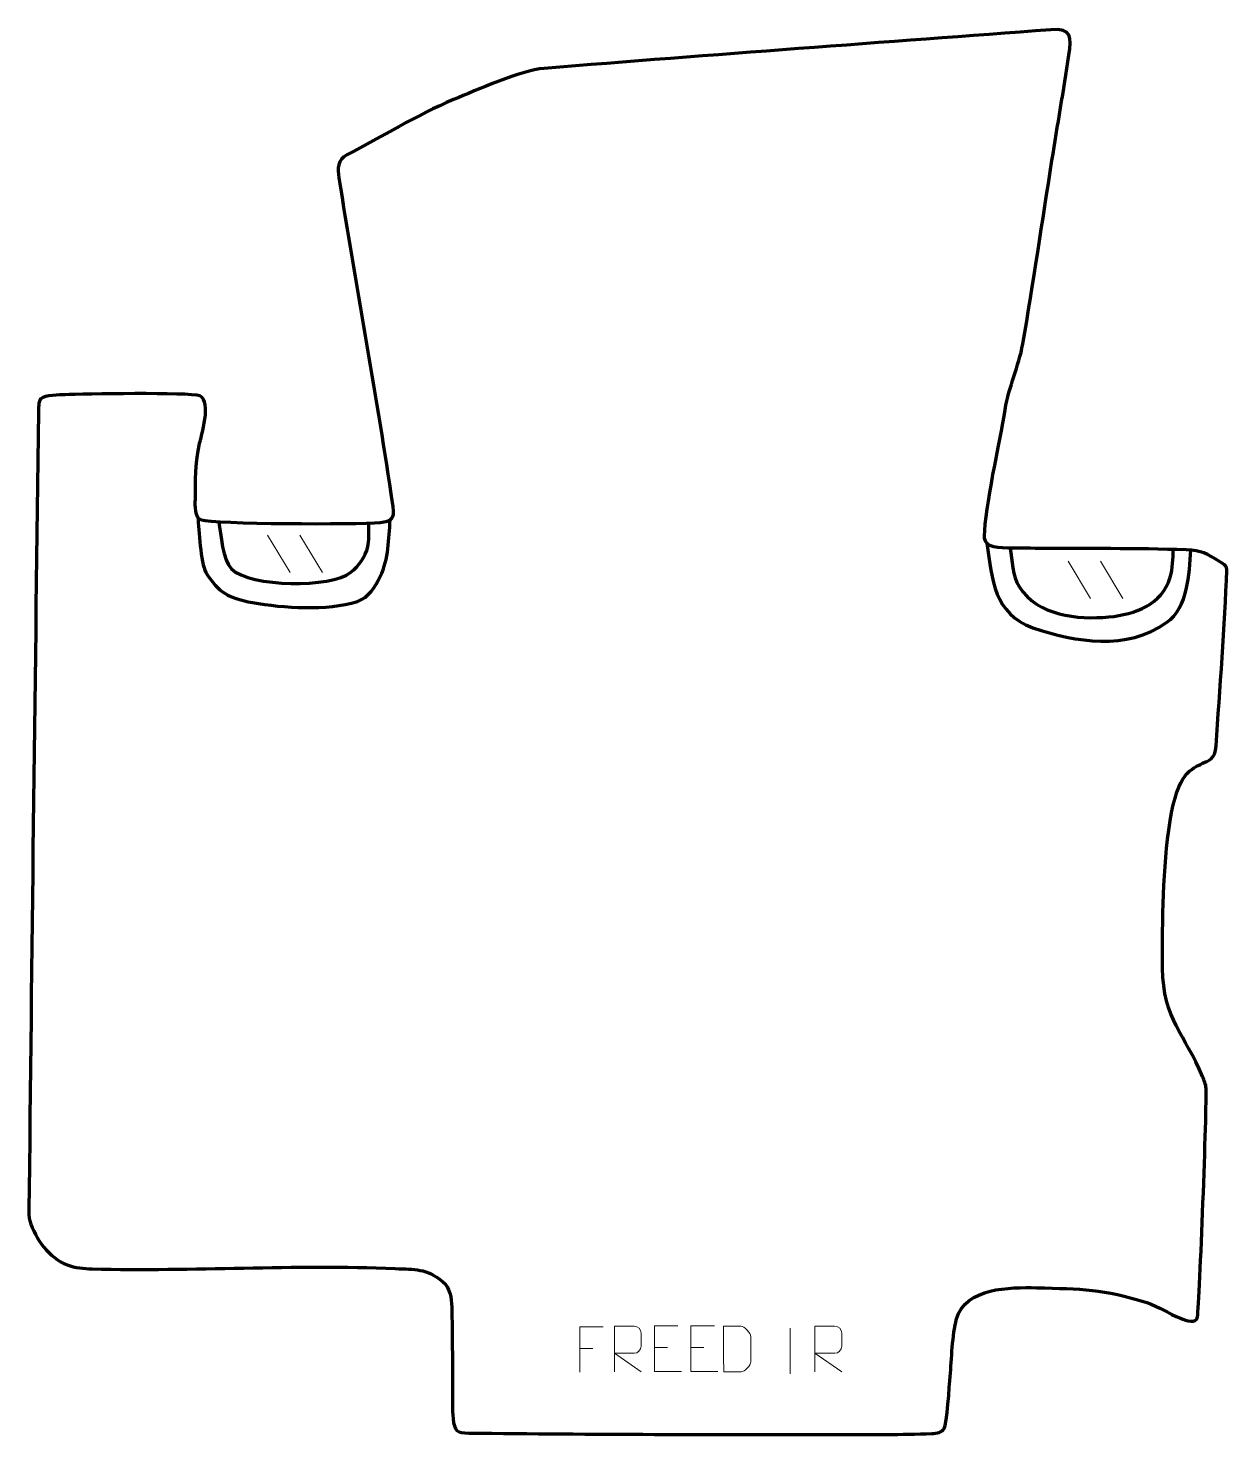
# Model space of a CAD drawing. Header units: millimetres. Extents: x -377 to 280, y -390 to 381.
import ezdxf

# ---------------------------------------------------------------- set-up
doc = ezdxf.new("R2010")
doc.units = ezdxf.units.MM
doc.header["$MEASUREMENT"] = 0
doc.layers.add('layer 2', color=7, linetype='Continuous')
doc.layers.add('layer 3', color=7, linetype='Continuous')

msp = doc.modelspace()

# ---------------------------------------------------------------- linework, layer by layer
at = {"layer": 'layer 2', "color": 142, "lineweight": 158}
for points, knots in [([(-284.3868, 113.0753), (-283.7405, 106.0725), (-283.0796, 88.1331), (-279.94, 82.7522), (-279.94, 82.7522), (-273.4568, 71.6407), (-266.8875, 68.5979), (-254.4722, 66.1822), (-254.4722, 66.1822), (-237.1383, 63.2775), (-213.826, 61.482), (-196.9298, 66.8741), (-196.9298, 66.8741), (-190.6599, 68.875), (-187.1339, 74.8389), (-184.4217, 80.4695), (-184.4217, 80.4695), (-179.6839, 90.3052), (-179.7873, 100.9203), (-178.9135, 111.5487)], [0, 0, 0, 0, 0.16666667, 0.16666667, 0.16666667, 0.16666667, 0.33333333, 0.33333333, 0.33333333, 0.33333333, 0.5, 0.5, 0.5, 0.5, 0.66666667, 0.66666667, 0.66666667, 0.66666667, 1, 1, 1, 1]), ([(-272.8459, 110.3204), (-271.8149, 103.7604), (-270.7161, 89.2142), (-266.0193, 84.673), (-266.0193, 84.673), (-255.633, 74.6308), (-211.2275, 74.0057), (-200.4283, 82.8266), (-200.4283, 82.8266), (-196.0038, 86.4406), (-192.5954, 91.2218), (-191.1535, 96.7823), (-191.1535, 96.7823), (-190.5186, 100.212), (-190.6861, 104.893), (-190.6219, 108.4444), (-190.6219, 108.4444), (-190.6219, 108.4444), (-190.5958, 109.6014), (-190.5958, 109.6014)], [0, 0, 0, 0, 0.16666667, 0.16666667, 0.16666667, 0.16666667, 0.33333333, 0.33333333, 0.33333333, 0.33333333, 0.5, 0.5, 0.5, 0.5, 0.66666667, 0.66666667, 0.66666667, 0.66666667, 1, 1, 1, 1]), ([(148.2386, 98.6898), (151.0596, 78.2146), (152.1742, 60.313), (173.4154, 52.3934), (173.4154, 52.3934), (197.3382, 44.4611), (224.647, 39.6343), (246.7501, 55.2114), (246.7501, 55.2114), (258.6851, 63.6226), (259.1147, 81.8863), (260.1419, 94.9192)], [0, 0, 0, 0, 0.25, 0.25, 0.25, 0.25, 0.5, 0.5, 0.5, 0.5, 1, 1, 1, 1]), ([(161.0499, 96.0495), (161.9573, 89.416), (162.319, 80.6837), (165.9233, 74.9823), (165.9233, 74.9823), (176.0758, 58.9232), (197.756, 56.7808), (215.1358, 58.3258), (215.1358, 58.3258), (229.5723, 59.7934), (244.1489, 64.8692), (248.7343, 80.0893), (248.7343, 80.0893), (250.1017, 85.0229), (250.2906, 90.2135), (250.4049, 95.3025)], [0, 0, 0, 0, 0.2, 0.2, 0.2, 0.2, 0.4, 0.4, 0.4, 0.4, 0.6, 0.6, 0.6, 0.6, 1, 1, 1, 1])]:
    msp.add_open_spline(points, degree=3, knots=knots, dxfattribs=at)
at = {"layer": 'layer 3', "color": 242, "lineweight": 158}
msp.add_open_spline([(-371.8185, 170.7609), (-371.7576, 172.5038), (-371.878, 176.5835), (-370.5589, 177.9105), (-370.5589, 177.9105), (-368.4094, 180.0731), (-360.0982, 180.0109), (-357.2292, 180.1477), (-357.2292, 180.1477), (-347.921, 180.5913), (-289.0731, 181.4573), (-283.3738, 179.5695), (-283.3738, 179.5695), (-276.5998, 175.9769), (-282.4385, 158.22), (-283.6882, 152.3085), (-283.6882, 152.3085), (-285.9292, 140.8895), (-285.6785, 134.2254), (-285.7798, 122.7849), (-285.7798, 122.7849), (-285.8148, 119.4707), (-286.1783, 112.7571), (-282.338, 111.3515), (-282.338, 111.3515), (-276.1568, 109.0893), (-197.3259, 108.7543), (-184.4446, 109.9213), (-184.4446, 109.9213), (-174.9584, 110.7808), (-176.986, 115.2358), (-178.5495, 125.734), (-178.5495, 125.734), (-187.1479, 183.4698), (-197.948, 241.2777), (-207.0618, 299.0335), (-207.0618, 299.0335), (-207.8722, 304.1694), (-207.8107, 308.962), (-202.724, 311.6045), (-202.724, 311.6045), (-182.9561, 321.8936), (-164.6999, 333.2441), (-144.1755, 341.9157), (-144.1755, 341.9157), (-131.7999, 347.1444), (-106.9428, 357.9996), (-94.5384, 359.0107), (-94.5384, 359.0107), (-3.5624, 366.427), (93.9266, 373.4766), (183.3732, 380.2261), (183.3732, 380.2261), (194.9713, 381.1012), (194.6959, 376.5642), (193.1829, 366.2166), (193.1829, 366.2166), (190.3727, 346.9981), (186.9662, 327.7627), (183.9155, 308.5699), (183.9155, 308.5699), (178.6078, 275.1046), (173.6715, 241.356), (167.9556, 207.9844), (167.9556, 207.9844), (165.5777, 195.4706), (160.4176, 184.9756), (158.2595, 171.9173), (158.2595, 171.9173), (155.3787, 154.4863), (147.1313, 117.5834), (146.8968, 102.7106), (146.8968, 102.7106), (146.8436, 99.3332), (148.7198, 97.4434), (152.0575, 96.769), (152.0575, 96.769), (156.9165, 95.7871), (168.4313, 96.0035), (174.7603, 95.9304), (174.7603, 95.9304), (202.1927, 95.6357), (230.1209, 96.0633), (257.4793, 95.0782), (257.4793, 95.0782), (265.9692, 94.7725), (268.7311, 93.0406), (275.809, 88.7482), (275.809, 88.7482), (278.9685, 86.8321), (279.8191, 85.7917), (279.7634, 83.9292), (279.7634, 83.9292), (278.8702, 54.0791), (275.8283, 18.0721), (273.927, -12.2836), (273.927, -12.2836), (273.4384, -20.0855), (269.589, -20.3288), (266.4735, -21.9224), (266.4735, -21.9224), (260.4539, -25.0014), (252.8864, -26.7747), (248.6985, -53.5351), (248.6985, -53.5351), (244.572, -79.9038), (244.6333, -107.53), (244.4382, -134.2058), (244.4382, -134.2058), (245.1085, -162.3298), (256.8071, -170.2839), (266.4415, -193.5792), (266.4415, -193.5792), (267.347, -195.7687), (268.3314, -197.9257), (268.4462, -200.1193), (268.4462, -200.1193), (268.9238, -209.2444), (264.9367, -316.5062), (263.7063, -325.2701), (263.7063, -325.2701), (263.1067, -329.5407), (257.738, -327.4881), (254.3587, -326.1165), (254.3587, -326.1165), (247.8512, -323.4752), (242.8095, -319.8714), (235.8522, -317.5407), (235.8522, -317.5407), (212.1984, -309.8883), (199.7771, -310.0193), (175.4223, -309.4011), (175.4223, -309.4011), (160.8185, -309.0474), (136.7768, -309.2129), (131.5637, -326.4876), (131.5637, -326.4876), (129.2367, -335.3111), (128.9092, -348.5769), (128.0892, -358.0847), (128.0892, -358.0847), (127.7109, -362.5959), (126.3945, -384.2655), (124.86, -386.6341), (124.86, -386.6341), (123.5632, -388.6358), (120.8316, -389.2226), (117.9697, -389.3449), (117.9697, -389.3449), (101.5256, -390.0199), (84.1543, -389.8112), (67.6632, -389.8574), (67.6632, -389.8574), (-0.2649, -390.0465), (-67.9488, -389.7172), (-135.8703, -389.0552), (-135.8703, -389.0552), (-142.1784, -388.9938), (-143.8613, -387.8722), (-144.4632, -381.0774), (-144.4632, -381.0774), (-144.9031, -376.112), (-144.6912, -370.0389), (-144.7409, -364.9557), (-144.7409, -364.9557), (-144.9234, -349.957), (-144.7773, -334.9737), (-145.1764, -319.9747), (-145.1764, -319.9747), (-145.3151, -314.9424), (-146.1765, -309.2764), (-150.23, -305.8843), (-150.23, -305.8843), (-158.8416, -298.6775), (-165.6705, -299.3624), (-176.1873, -298.8946), (-176.1873, -298.8946), (-231.49, -296.4345), (-286.9915, -300.4574), (-342.3635, -299.0585), (-342.3635, -299.0585), (-347.0157, -298.8669), (-351.6488, -298.4652), (-356.0688, -296.8926), (-356.0688, -296.8926), (-366.1294, -293.0216), (-373.3911, -282.6696), (-376.532, -272.6712), (-376.532, -272.6712), (-377.4594, -269.719), (-376.9175, -258.8448), (-376.8848, -255.6164), (-376.8848, -255.6164), (-375.4483, -113.4983), (-373.5626, 28.6437), (-371.8185, 170.7609)], degree=3, knots=[0, 0, 0, 0, 0.02, 0.02, 0.02, 0.02, 0.04, 0.04, 0.04, 0.04, 0.06, 0.06, 0.06, 0.06, 0.08, 0.08, 0.08, 0.08, 0.1, 0.1, 0.1, 0.1, 0.12, 0.12, 0.12, 0.12, 0.14, 0.14, 0.14, 0.14, 0.16, 0.16, 0.16, 0.16, 0.18, 0.18, 0.18, 0.18, 0.2, 0.2, 0.2, 0.2, 0.22, 0.22, 0.22, 0.22, 0.24, 0.24, 0.24, 0.24, 0.26, 0.26, 0.26, 0.26, 0.28, 0.28, 0.28, 0.28, 0.3, 0.3, 0.3, 0.3, 0.32, 0.32, 0.32, 0.32, 0.34, 0.34, 0.34, 0.34, 0.36, 0.36, 0.36, 0.36, 0.38, 0.38, 0.38, 0.38, 0.4, 0.4, 0.4, 0.4, 0.42, 0.42, 0.42, 0.42, 0.44, 0.44, 0.44, 0.44, 0.46, 0.46, 0.46, 0.46, 0.48, 0.48, 0.48, 0.48, 0.5, 0.5, 0.5, 0.5, 0.52, 0.52, 0.52, 0.52, 0.54, 0.54, 0.54, 0.54, 0.56, 0.56, 0.56, 0.56, 0.58, 0.58, 0.58, 0.58, 0.6, 0.6, 0.6, 0.6, 0.62, 0.62, 0.62, 0.62, 0.64, 0.64, 0.64, 0.64, 0.66, 0.66, 0.66, 0.66, 0.68, 0.68, 0.68, 0.68, 0.7, 0.7, 0.7, 0.7, 0.72, 0.72, 0.72, 0.72, 0.74, 0.74, 0.74, 0.74, 0.76, 0.76, 0.76, 0.76, 0.78, 0.78, 0.78, 0.78, 0.8, 0.8, 0.8, 0.8, 0.82, 0.82, 0.82, 0.82, 0.84, 0.84, 0.84, 0.84, 0.86, 0.86, 0.86, 0.86, 0.88, 0.88, 0.88, 0.88, 0.9, 0.9, 0.9, 0.9, 0.92, 0.92, 0.92, 0.92, 0.94, 0.94, 0.94, 0.94, 0.96, 0.96, 0.96, 0.96, 1, 1, 1, 1], dxfattribs=at)
at = {"layer": 'layer 3', "color": 250, "lineweight": 9}
for points in [[(-246.1465, 103.2114), (-246.1465, 103.2114), (-233.7822, 82.6671), (-233.7822, 82.6671)], [(-228.4166, 103.2114), (-228.4166, 103.2114), (-216.0523, 82.6671), (-216.0523, 82.6671)], [(192.7239, 88.9118), (192.7239, 88.9118), (205.0882, 68.3675), (205.0882, 68.3675)], [(210.4538, 88.9118), (210.4538, 88.9118), (222.8181, 68.3675), (222.8181, 68.3675)], [(40.4124, -331.5318), (40.4124, -331.5318), (40.4124, -356.5059), (40.4124, -356.5059)], [(-74.9459, -342.6281), (-74.9459, -342.6281), (-67.7778, -342.6281), (-67.7778, -342.6281)], [(-34.08, -342.2252), (-34.08, -342.2252), (-26.9119, -342.2252), (-26.9119, -342.2252)], [(-14.08, -342.2252), (-14.08, -342.2252), (-6.9119, -342.2252), (-6.9119, -342.2252)]]:
    msp.add_open_spline(points, degree=3, dxfattribs=at)
for points, knots in [([(-62.0719, -330.7484), (-62.0719, -330.7484), (-74.9459, -330.7484), (-74.9459, -330.7484), (-74.9459, -330.7484), (-74.9459, -330.7484), (-74.9459, -355.702), (-74.9459, -355.702)], [0, 0, 0, 0, 0.33333333, 0.33333333, 0.33333333, 0.33333333, 1, 1, 1, 1]), ([(-56.022, -355.434), (-56.022, -355.434), (-56.022, -330.4805), (-56.022, -330.4805), (-56.022, -330.4805), (-52.4272, -330.4805), (-48.8317, -330.4805), (-45.2365, -330.4805), (-45.2365, -330.4805), (-42.9112, -330.5182), (-41.3539, -332.0082), (-41.358, -334.3746), (-41.358, -334.3746), (-41.3584, -336.4101), (-41.3584, -339.4695), (-41.358, -341.5055), (-41.358, -341.5055), (-41.3645, -343.381), (-43.1768, -345.3228), (-45.1863, -345.3419), (-45.1863, -345.3419), (-45.1863, -345.3419), (-56.022, -345.3419), (-56.022, -345.3419), (-56.022, -345.3419), (-56.022, -345.3419), (-41.3673, -355.434), (-41.3673, -355.434)], [0, 0, 0, 0, 0.125, 0.125, 0.125, 0.125, 0.25, 0.25, 0.25, 0.25, 0.375, 0.375, 0.375, 0.375, 0.5, 0.5, 0.5, 0.5, 0.625, 0.625, 0.625, 0.625, 0.75, 0.75, 0.75, 0.75, 1, 1, 1, 1]), ([(-21.2061, -330.3455), (-21.2061, -330.3455), (-34.08, -330.3455), (-34.08, -330.3455), (-34.08, -330.3455), (-34.08, -330.3455), (-34.08, -355.2991), (-34.08, -355.2991), (-34.08, -355.2991), (-34.08, -355.2991), (-19.2142, -355.2991), (-19.2142, -355.2991)], [0, 0, 0, 0, 0.25, 0.25, 0.25, 0.25, 0.5, 0.5, 0.5, 0.5, 1, 1, 1, 1]), ([(-1.2061, -330.3455), (-1.2061, -330.3455), (-14.08, -330.3455), (-14.08, -330.3455), (-14.08, -330.3455), (-14.08, -330.3455), (-14.08, -355.2991), (-14.08, -355.2991), (-14.08, -355.2991), (-14.08, -355.2991), (0.7858, -355.2991), (0.7858, -355.2991)], [0, 0, 0, 0, 0.25, 0.25, 0.25, 0.25, 0.5, 0.5, 0.5, 0.5, 1, 1, 1, 1]), ([(3.9159, -355.4091), (6.2477, -355.4087), (11.1979, -355.4327), (13.5294, -355.433), (13.5294, -355.433), (15.4544, -355.5384), (18.773, -351.9968), (18.7618, -349.9795), (18.7618, -349.9795), (18.7614, -344.2094), (18.7614, -342.0397), (18.7618, -336.2704), (18.7618, -336.2704), (18.7575, -334.1323), (15.383, -330.4722), (13.2306, -330.4857), (13.2306, -330.4857), (10.9049, -330.4857), (6.1806, -330.4857), (3.8545, -330.4857), (3.8545, -330.4857), (3.8549, -336.2326), (3.9162, -349.6618), (3.9159, -355.4091)], [0, 0, 0, 0, 0.14285714, 0.14285714, 0.14285714, 0.14285714, 0.28571429, 0.28571429, 0.28571429, 0.28571429, 0.42857143, 0.42857143, 0.42857143, 0.42857143, 0.57142857, 0.57142857, 0.57142857, 0.57142857, 0.71428571, 0.71428571, 0.71428571, 0.71428571, 1, 1, 1, 1]), ([(53.978, -355.434), (53.978, -355.434), (53.978, -330.4805), (53.978, -330.4805), (53.978, -330.4805), (57.5728, -330.4805), (61.1683, -330.4805), (64.7635, -330.4805), (64.7635, -330.4805), (67.0888, -330.5182), (68.6461, -332.0082), (68.642, -334.3746), (68.642, -334.3746), (68.6416, -336.4101), (68.6416, -339.4695), (68.642, -341.5055), (68.642, -341.5055), (68.6355, -343.381), (66.8232, -345.3228), (64.8137, -345.3419), (64.8137, -345.3419), (64.8137, -345.3419), (53.978, -345.3419), (53.978, -345.3419), (53.978, -345.3419), (53.978, -345.3419), (68.6327, -355.434), (68.6327, -355.434)], [0, 0, 0, 0, 0.125, 0.125, 0.125, 0.125, 0.25, 0.25, 0.25, 0.25, 0.375, 0.375, 0.375, 0.375, 0.5, 0.5, 0.5, 0.5, 0.625, 0.625, 0.625, 0.625, 0.75, 0.75, 0.75, 0.75, 1, 1, 1, 1])]:
    msp.add_open_spline(points, degree=3, knots=knots, dxfattribs=at)

doc.saveas('drawing.dxf')
